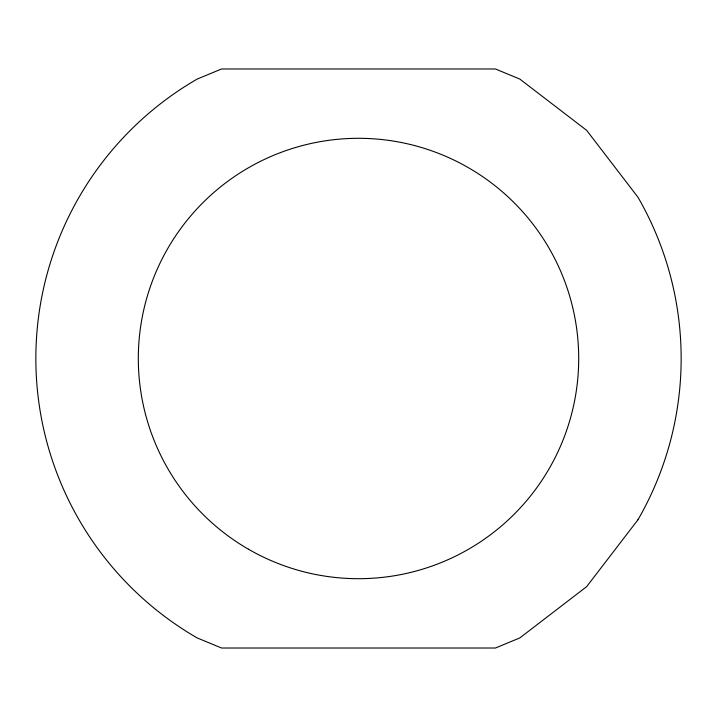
<?xml version="1.0" encoding="UTF-8"?>
<svg xmlns="http://www.w3.org/2000/svg" width="717" height="717" viewBox="0 0 717 717"><rect width="100%" height="100%" fill="white"/><g stroke="black" fill="none" stroke-linecap="round" stroke-linejoin="round"><path stroke-width="1.08" d="M637.924 519.825L586.649 586.649L519.825 637.924L495.456 648.016L221.544 648.016L197.175 637.924A322.65 322.65 0 0 1 197.175 79.076L221.544 68.984L495.456 68.984L519.825 79.076L586.649 130.351L637.924 197.175A322.65 322.65 0 0 1 637.924 519.825M248.405 549.195A220.2 220.2 0 0 0 578.7 358.5A220.2 220.2 0 0 0 248.405 167.805A220.2 220.2 0 0 0 248.405 549.195"/></g></svg>
